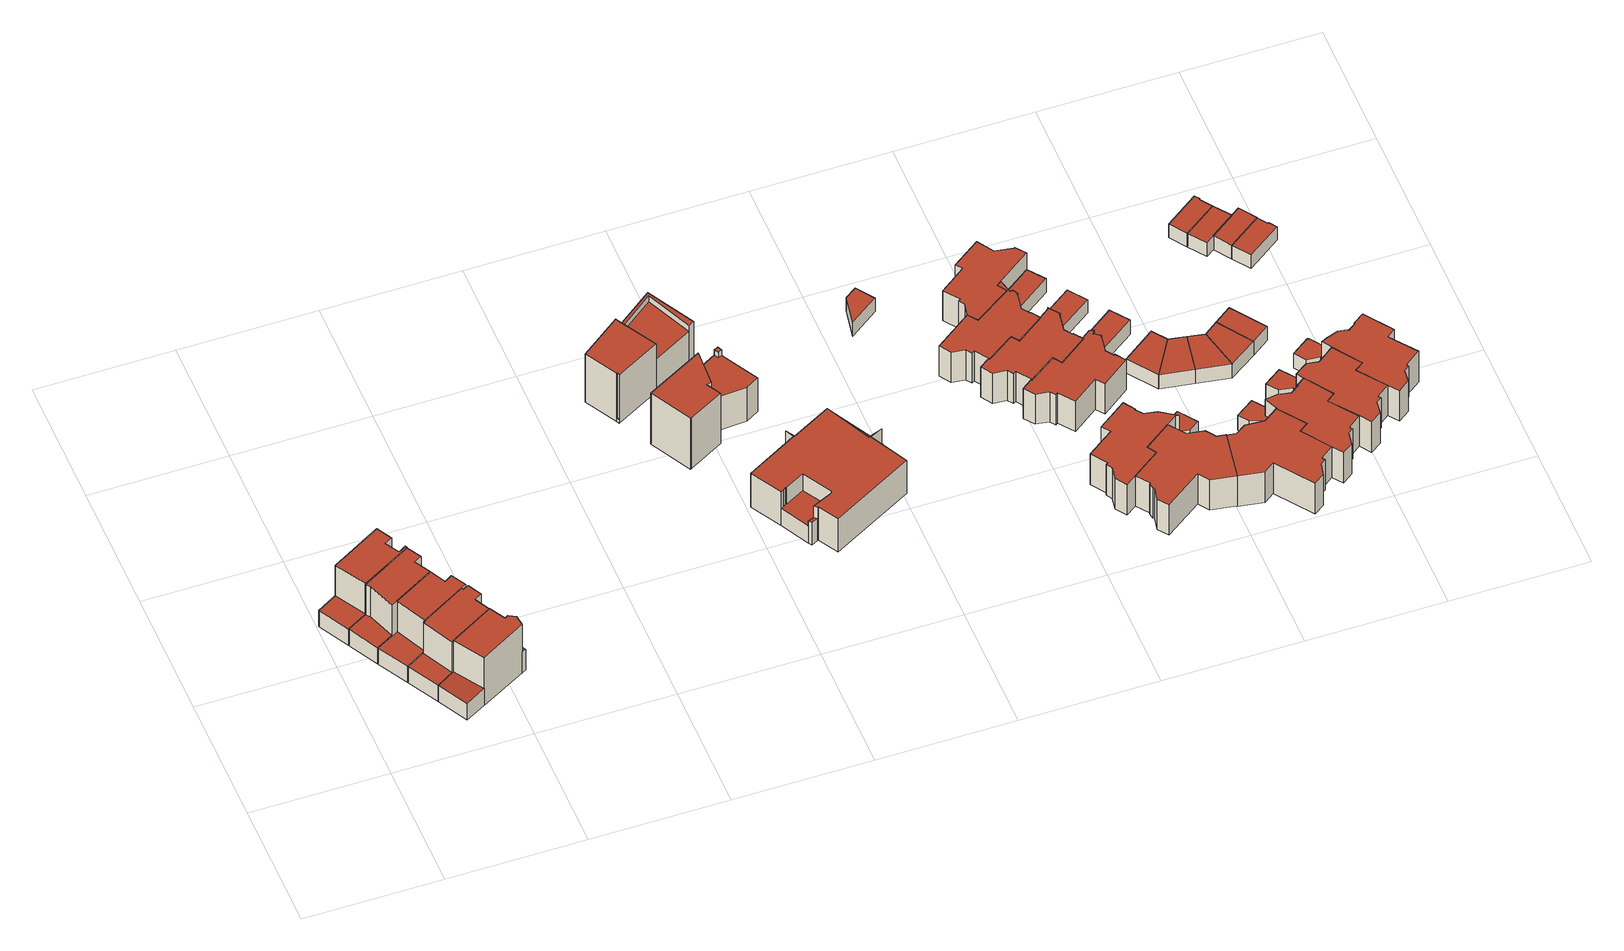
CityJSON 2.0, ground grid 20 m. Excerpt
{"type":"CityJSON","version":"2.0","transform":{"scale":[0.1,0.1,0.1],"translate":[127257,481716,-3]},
"CityObjects":{
"building1":{"type":"Building","attributes":{"b3_dak_type":"multiple horizontal","b3_h_dak_50p":6.63,"b3_h_dak_70p":6.66,"b3_h_dak_max":6.99,"b3_h_dak_min":0.41,"b3_h_maaiveld":-2.47,"b3_kas_warenhuis":false,"b3_mutatie_ahn3_ahn4":false,"b3_reconstructie_onvolledig":false,"b3_rmse_lod12":3.29,"b3_rmse_lod13":0.166,"b3_rmse_lod22":0.177,"b3_val3dity_lod12":"[]","b3_val3dity_lod13":"[]","b3_val3dity_lod22":"[]","b3_volume_lod12":516.83,"b3_volume_lod13":414.95,"b3_volume_lod22":414.22,"geconstateerd":false,"oorspronkelijkbouwjaar":2007,"status":"Pand in gebruik"},"children":["building1-1"]},
"building1-1":{"type":"BuildingPart","parents":["building1"],"geometry":[{"type":"Solid","lod":"2.2","boundaries":[[[[0,1,2,3,4,5,6,7,8,9]],[[10,1,0,11]],[[12,2,1,10]],[[13,3,2,12]],[[14,15,4,3,13]],[[16,5,4,15]],[[17,18,15,14]],[[11,0,9,19]],[[19,9,8,20]],[[20,8,7,18,17]],[[18,7,6,21]],[[21,6,5,16]],[[20,17,14,13,12,10,11,19]],[[21,16,15,18]]]],"semantics":{"surfaces":[{"type":"GroundSurface"},{"type":"WallSurface","on_footprint_edge":true},{"type":"WallSurface","on_footprint_edge":false},{"type":"RoofSurface"}],"values":[[0,1,1,1,1,1,2,1,1,1,1,1,3,3]]}}]},
"building2":{"type":"Building","attributes":{"b3_dak_type":"slanted","b3_h_dak_50p":6.61,"b3_h_dak_70p":6.64,"b3_h_dak_max":7.01,"b3_h_dak_min":0.62,"b3_h_maaiveld":-2.46,"b3_kas_warenhuis":false,"b3_mutatie_ahn3_ahn4":false,"b3_reconstructie_onvolledig":false,"b3_rmse_lod12":3.3,"b3_rmse_lod13":0.176,"b3_rmse_lod22":0.185,"b3_val3dity_lod12":"[]","b3_val3dity_lod13":"[]","b3_val3dity_lod22":"[]","b3_volume_lod12":509.08,"b3_volume_lod13":414.11,"b3_volume_lod22":413.19,"geconstateerd":false,"oorspronkelijkbouwjaar":2007,"status":"Pand in gebruik"},"children":["building2-1"]},
"building2-1":{"type":"BuildingPart","parents":["building2"],"geometry":[{"type":"Solid","lod":"2.2","boundaries":[[[[22,3,23,24,25,26,27,5]],[[28,24,23,29]],[[30,25,24,28]],[[31,3,22,32,33]],[[29,23,3,31]],[[34,35,36,37]],[[38,27,26,36]],[[39,5,27,38]],[[37,36,26,25,30]],[[32,22,5,39]],[[33,32,35,34]],[[33,34,37,30,28,29,31]],[[35,32,39,38,36]]]],"semantics":{"surfaces":[{"type":"GroundSurface"},{"type":"WallSurface","on_footprint_edge":true},{"type":"WallSurface","on_footprint_edge":false},{"type":"RoofSurface"}],"values":[[0,1,1,1,1,2,1,1,1,1,2,3,3]]}}]},
"building3":{"type":"Building","attributes":{"b3_dak_type":"slanted","b3_h_dak_50p":6.59,"b3_h_dak_70p":6.63,"b3_h_dak_max":7,"b3_h_dak_min":0.38,"b3_h_maaiveld":-2.46,"b3_kas_warenhuis":false,"b3_mutatie_ahn3_ahn4":false,"b3_reconstructie_onvolledig":false,"b3_rmse_lod12":3.45,"b3_rmse_lod13":1.18,"b3_rmse_lod22":1.21,"b3_val3dity_lod12":"[]","b3_val3dity_lod13":"[]","b3_val3dity_lod22":"[]","b3_volume_lod12":512.93,"b3_volume_lod13":405.34,"b3_volume_lod22":405.11,"geconstateerd":false,"oorspronkelijkbouwjaar":2007,"status":"Pand in gebruik"},"children":["building3-1"]},
"building3-1":{"type":"BuildingPart","parents":["building3"],"geometry":[{"type":"Solid","lod":"2.2","boundaries":[[[[40,25,41,42,43,44,45,27]],[[46,47,48,49]],[[47,40,27,38]],[[50,42,41,51]],[[52,43,42,50]],[[49,48,44,43,52]],[[51,41,25,30]],[[30,25,40,47,46]],[[38,27,45,53]],[[53,45,44,48]],[[30,46,49,52,50,51]],[[53,48,47,38]]]],"semantics":{"surfaces":[{"type":"GroundSurface"},{"type":"WallSurface","on_footprint_edge":false},{"type":"WallSurface","on_footprint_edge":true},{"type":"RoofSurface"}],"values":[[0,1,2,2,2,2,2,2,2,2,3,3]]}}]},
"building4":{"type":"Building","attributes":{"b3_dak_type":"slanted","b3_h_dak_50p":6.61,"b3_h_dak_70p":6.65,"b3_h_dak_max":7.03,"b3_h_dak_min":0.42,"b3_h_maaiveld":-2.46,"b3_kas_warenhuis":false,"b3_mutatie_ahn3_ahn4":false,"b3_reconstructie_onvolledig":false,"b3_rmse_lod12":3.4,"b3_rmse_lod13":0.331,"b3_rmse_lod22":0.34,"b3_val3dity_lod12":"[]","b3_val3dity_lod13":"[]","b3_val3dity_lod22":"[]","b3_volume_lod12":515.28,"b3_volume_lod13":423.77,"b3_volume_lod22":423.12,"geconstateerd":false,"oorspronkelijkbouwjaar":2007,"status":"Pand in gebruik"},"children":["building4-1"]},
"building4-1":{"type":"BuildingPart","parents":["building4"],"geometry":[{"type":"Solid","lod":"2.2","boundaries":[[[[54,55,43,56,57,58,59,60,61,45]],[[62,58,57,63]],[[64,59,58,62]],[[63,57,56,65,66]],[[66,65,67,68]],[[68,67,69,70]],[[71,72,73,74]],[[75,61,60,73]],[[74,73,60,59,64]],[[53,45,61,75]],[[76,54,45,53]],[[77,78,72,71]],[[79,76,78,77]],[[70,69,55,54,76,79]],[[65,56,43,80]],[[80,43,55,69]],[[78,76,53,75,73,72]],[[70,79,77,71,74,64,62,63,66,68]],[[80,69,67,65]]]],"semantics":{"surfaces":[{"type":"GroundSurface"},{"type":"WallSurface","on_footprint_edge":true},{"type":"WallSurface","on_footprint_edge":false},{"type":"RoofSurface"}],"values":[[0,1,1,1,2,2,2,1,1,1,1,2,2,1,1,1,3,3,3]]}}]},
"building5":{"type":"Building","attributes":{"b3_dak_type":"multiple horizontal","b3_h_dak_50p":6.67,"b3_h_dak_70p":6.77,"b3_h_dak_max":7,"b3_h_dak_min":0.38,"b3_h_maaiveld":-2.46,"b3_kas_warenhuis":false,"b3_mutatie_ahn3_ahn4":false,"b3_reconstructie_onvolledig":false,"b3_rmse_lod12":3.54,"b3_rmse_lod13":0.233,"b3_rmse_lod22":0.239,"b3_val3dity_lod12":"[]","b3_val3dity_lod13":"[]","b3_val3dity_lod22":"[]","b3_volume_lod12":521.22,"b3_volume_lod13":416.14,"b3_volume_lod22":414.08,"geconstateerd":false,"oorspronkelijkbouwjaar":2007,"status":"Pand in gebruik"},"children":["building5-1"]},
"building5-1":{"type":"BuildingPart","parents":["building5"],"geometry":[{"type":"Solid","lod":"2.2","boundaries":[[[[81,82,61,83,59,84,85,86,87,88]],[[89,82,81,90]],[[91,92,90,93]],[[94,86,85,95]],[[96,87,86,94]],[[97,84,59,98]],[[99,95,85,84,97]],[[98,59,83,92,91]],[[92,83,61,75]],[[75,61,82,89]],[[100,88,87,96]],[[93,90,81,88,100,101]],[[101,100,102,103]],[[103,102,95,99]],[[75,89,90,92]],[[95,102,100,96,94]],[[103,99,97,98,91,93,101]]]],"semantics":{"surfaces":[{"type":"GroundSurface"},{"type":"WallSurface","on_footprint_edge":true},{"type":"WallSurface","on_footprint_edge":false},{"type":"RoofSurface"}],"values":[[0,1,2,1,1,1,1,1,1,1,1,1,2,2,3,3,3]]}}]},
"building6":{"type":"Building","attributes":{"b3_dak_type":"multiple horizontal","b3_h_dak_50p":4.89,"b3_h_dak_70p":6.87,"b3_h_dak_max":7.21,"b3_h_dak_min":-1.76,"b3_h_maaiveld":-2.4,"b3_kas_warenhuis":false,"b3_mutatie_ahn3_ahn4":false,"b3_reconstructie_onvolledig":false,"b3_rmse_lod12":2.23,"b3_rmse_lod13":2.12,"b3_rmse_lod22":0.414,"b3_val3dity_lod12":"[]","b3_val3dity_lod13":"[]","b3_val3dity_lod22":"[]","b3_volume_lod12":959.14,"b3_volume_lod13":958.5,"b3_volume_lod22":798.87,"geconstateerd":false,"oorspronkelijkbouwjaar":2014,"status":"Pand in gebruik"},"children":["building6-1"]},
"building6-1":{"type":"BuildingPart","parents":["building6"],"geometry":[{"type":"Solid","lod":"2.2","boundaries":[[[[104,105,106,107,108,109,110,111,112]],[[113,114,110,109,115]],[[116,105,104,117]],[[118,116,119,120]],[[121,122,123,124]],[[122,125,126,127]],[[128,106,105,116,118]],[[115,109,108,129]],[[120,119,130,131]],[[117,104,112,130]],[[129,108,107,123]],[[127,126,114,113]],[[131,130,112,111,132,133]],[[132,111,110,114]],[[124,123,107,106,128]],[[133,132,125,122,121]],[[117,130,119,116]],[[127,113,115,129,123,122]],[[125,132,114,126]],[[133,121,124,128,118,120,131]]]],"semantics":{"surfaces":[{"type":"GroundSurface"},{"type":"WallSurface","on_footprint_edge":true},{"type":"WallSurface","on_footprint_edge":false},{"type":"RoofSurface"}],"values":[[0,1,1,2,2,2,1,1,2,1,1,2,1,1,1,2,3,3,3,3]]}}]},
"building7":{"type":"Building","attributes":{"b3_dak_type":"multiple horizontal","b3_h_dak_50p":7.19,"b3_h_dak_70p":7.38,"b3_h_dak_max":7.58,"b3_h_dak_min":4,"b3_h_maaiveld":-2.4,"b3_kas_warenhuis":false,"b3_mutatie_ahn3_ahn4":false,"b3_reconstructie_onvolledig":false,"b3_rmse_lod12":1.99,"b3_rmse_lod13":0.274,"b3_rmse_lod22":0.248,"b3_val3dity_lod12":"[]","b3_val3dity_lod13":"[]","b3_val3dity_lod22":"[]","b3_volume_lod12":855.72,"b3_volume_lod13":743.89,"b3_volume_lod22":740.4,"geconstateerd":false,"oorspronkelijkbouwjaar":2016,"status":"Pand in gebruik"},"children":["building7-1"]},
"building7-1":{"type":"BuildingPart","parents":["building7"],"geometry":[{"type":"Solid","lod":"2.2","boundaries":[[[[134,135,136,137,138,139,140,141,142,143,144,145]],[[146,140,139,147]],[[148,149,150,151]],[[152,137,136,149,148]],[[153,154,155,156]],[[154,141,140,146]],[[149,136,135,155]],[[151,150,157,158]],[[158,157,138,137,152]],[[159,143,142,160]],[[160,142,141,154,153]],[[161,144,143,159]],[[156,155,135,134,162]],[[163,145,144,161]],[[162,134,145,163]],[[147,139,138,157]],[[158,152,148,151]],[[163,161,159,160,153,156,162]],[[147,157,150,149,155,154,146]]]],"semantics":{"surfaces":[{"type":"GroundSurface"},{"type":"WallSurface","on_footprint_edge":true},{"type":"WallSurface","on_footprint_edge":false},{"type":"RoofSurface"}],"values":[[0,1,2,1,2,1,1,2,1,1,1,1,1,1,1,1,3,3,3]]}}]},
"building8":{"type":"Building","attributes":{"b3_dak_type":"multiple horizontal","b3_h_dak_50p":4.03,"b3_h_dak_70p":4.1,"b3_h_dak_max":5.26,"b3_h_dak_min":0.8,"b3_h_maaiveld":-2.39,"b3_kas_warenhuis":false,"b3_mutatie_ahn3_ahn4":false,"b3_reconstructie_onvolledig":false,"b3_rmse_lod12":1.49,"b3_rmse_lod13":0.176,"b3_rmse_lod22":0.177,"b3_val3dity_lod12":"[]","b3_val3dity_lod13":"[]","b3_val3dity_lod22":"[]","b3_volume_lod12":1518.56,"b3_volume_lod13":1364.13,"b3_volume_lod22":1353.98,"geconstateerd":false,"oorspronkelijkbouwjaar":2015,"status":"Pand in gebruik"},"children":["building8-1"]},
"building8-1":{"type":"BuildingPart","parents":["building8"],"geometry":[{"type":"Solid","lod":"2.2","boundaries":[[[[164,165,166,167,168,169,170,171,172,173,174,175,176,177,178]],[[179,180,181,182]],[[183,177,176,184]],[[185,178,177,183,186]],[[187,172,171,188]],[[189,184,176,175,190]],[[191,192,193,194]],[[194,193,174,173,195]],[[188,171,170,196]],[[196,170,169,197,198]],[[199,168,167,200]],[[201,202,203,204]],[[205,206,202,201]],[[197,169,168,199]],[[207,164,178,185]],[[190,175,174,193]],[[192,208,184,189]],[[182,181,208,192,191]],[[195,173,172,187]],[[200,167,166,209]],[[210,211,212,213]],[[213,212,214,215]],[[209,166,165,216]],[[204,203,180,179]],[[186,183,217,218]],[[218,217,206,205]],[[198,197,211,210]],[[219,216,165,164,207]],[[215,214,216,219]],[[192,189,190,193]],[[206,217,183,184,208,181,180,203,202]],[[216,214,212,211,197,199,200,209]],[[215,219,207,185,186,218,205,201,204,179,182,191,194,195,187,188,196,198,210,213]]]],"semantics":{"surfaces":[{"type":"GroundSurface"},{"type":"WallSurface","on_footprint_edge":false},{"type":"WallSurface","on_footprint_edge":true},{"type":"RoofSurface"}],"values":[[0,1,2,2,2,2,1,2,2,2,2,1,1,2,2,2,1,1,2,2,1,1,2,1,1,1,1,2,1,3,3,3,3]]}}]},
"building9":{"type":"Building","attributes":{"b3_dak_type":"multiple horizontal","b3_h_dak_50p":-0.17,"b3_h_dak_70p":-0.14,"b3_h_dak_max":-0.01,"b3_h_dak_min":-0.28,"b3_h_maaiveld":-2.83,"b3_kas_warenhuis":false,"b3_mutatie_ahn3_ahn4":false,"b3_reconstructie_onvolledig":false,"b3_rmse_lod12":0.0445,"b3_rmse_lod13":0.0445,"b3_rmse_lod22":0.0422,"b3_val3dity_lod12":"[]","b3_val3dity_lod13":"[]","b3_val3dity_lod22":"[]","b3_volume_lod12":31.37,"b3_volume_lod13":31.37,"b3_volume_lod22":31.29,"geconstateerd":false,"oorspronkelijkbouwjaar":1978,"status":"Pand in gebruik"},"children":["building9-1"]},
"building9-1":{"type":"BuildingPart","parents":["building9"],"geometry":[{"type":"Solid","lod":"2.2","boundaries":[[[[220,221,222,223]],[[224,221,220,225]],[[225,220,223,226]],[[227,222,221,224]],[[226,223,222,227]],[[226,227,224,225]]]],"semantics":{"surfaces":[{"type":"GroundSurface"},{"type":"WallSurface","on_footprint_edge":true},{"type":"RoofSurface"}],"values":[[0,1,1,1,1,2]]}}]},
"building10":{"type":"Building","attributes":{"b3_dak_type":"multiple horizontal","b3_h_dak_50p":2.96,"b3_h_dak_70p":2.98,"b3_h_dak_max":3.94,"b3_h_dak_min":-0.25,"b3_h_maaiveld":-2.82,"b3_kas_warenhuis":false,"b3_mutatie_ahn3_ahn4":false,"b3_reconstructie_onvolledig":false,"b3_rmse_lod12":1.41,"b3_rmse_lod13":0.291,"b3_rmse_lod22":0.292,"b3_val3dity_lod12":"[]","b3_val3dity_lod13":"[]","b3_val3dity_lod22":"[]","b3_volume_lod12":549.86,"b3_volume_lod13":489.5,"b3_volume_lod22":488.95,"geconstateerd":false,"oorspronkelijkbouwjaar":1978,"status":"Pand in gebruik"},"children":["building10-1"]},
"building10-1":{"type":"BuildingPart","parents":["building10"],"geometry":[{"type":"Solid","lod":"2.2","boundaries":[[[[228,229,230,231,232,233,234,235,236,237,238,239,240,241,242,243,244,245,246,247,248]],[[249,229,228,250]],[[251,233,232,252]],[[252,232,231,253]],[[254,248,247,255,256]],[[256,255,257,258]],[[259,246,245,260]],[[261,242,241,262]],[[263,243,242,261]],[[258,257,264,265]],[[262,241,240,266]],[[267,238,237,268]],[[269,239,238,267]],[[270,271,244,243,263]],[[266,240,239,269]],[[272,236,235,273]],[[268,237,236,272]],[[274,234,233,251]],[[273,235,234,274]],[[253,231,230,275]],[[275,230,229,249]],[[255,247,246,259]],[[260,245,244,271]],[[250,228,248,254]],[[265,264,271,270]],[[265,270,263,261,262,266,269,267,268,272,273,274,251,252,253,275,249,250,254,256,258]],[[271,264,257,255,259,260]]]],"semantics":{"surfaces":[{"type":"GroundSurface"},{"type":"WallSurface","on_footprint_edge":true},{"type":"WallSurface","on_footprint_edge":false},{"type":"RoofSurface"}],"values":[[0,1,1,1,1,2,1,1,1,2,1,1,1,1,1,1,1,1,1,1,1,1,1,1,2,3,3]]}}]},
"building11":{"type":"Building","attributes":{"b3_dak_type":"multiple horizontal","b3_h_dak_50p":2.94,"b3_h_dak_70p":2.96,"b3_h_dak_max":4.08,"b3_h_dak_min":-0.26,"b3_h_maaiveld":-2.84,"b3_kas_warenhuis":false,"b3_mutatie_ahn3_ahn4":false,"b3_reconstructie_onvolledig":false,"b3_rmse_lod12":1.45,"b3_rmse_lod13":0.0901,"b3_rmse_lod22":0.0892,"b3_val3dity_lod12":"[]","b3_val3dity_lod13":"[]","b3_val3dity_lod22":"[]","b3_volume_lod12":558.69,"b3_volume_lod13":495.63,"b3_volume_lod22":495.17,"geconstateerd":false,"oorspronkelijkbouwjaar":1978,"status":"Pand in gebruik"},"children":["building11-1"]},
"building11-1":{"type":"BuildingPart","parents":["building11"],"geometry":[{"type":"Solid","lod":"2.2","boundaries":[[[[276,277,278,279,280,281,282,283,284,285,286,287,288,289,290,291,292,234,233,232,231,293,294,295,296]],[[297,277,276,298]],[[298,276,296,299]],[[300,281,280,301]],[[301,280,279,302]],[[302,279,278,303,304]],[[305,285,284,306]],[[306,284,283,307]],[[304,303,308,309]],[[309,308,295,294,310]],[[311,292,291,312]],[[313,293,231,314]],[[310,294,293,313]],[[314,231,232,252]],[[252,232,233,251]],[[315,290,289,316]],[[251,233,234,274]],[[274,234,292,311]],[[312,291,290,315]],[[317,288,287,318]],[[316,289,288,317]],[[319,286,285,305]],[[318,287,286,319]],[[307,283,282,320]],[[320,282,281,300]],[[299,296,295,308]],[[303,278,277,297]],[[320,300,301,302,304,309,310,313,314,252,251,274,311,312,315,316,317,318,319,305,306,307]],[[303,297,298,299,308]]]],"semantics":{"surfaces":[{"type":"GroundSurface"},{"type":"WallSurface","on_footprint_edge":true},{"type":"WallSurface","on_footprint_edge":false},{"type":"RoofSurface"}],"values":[[0,1,1,1,1,1,1,1,2,1,1,1,1,1,1,1,1,1,1,1,1,1,1,1,1,1,1,3,3]]}}]},
"building12":{"type":"Building","attributes":{"b3_dak_type":"multiple horizontal","b3_h_dak_50p":2.95,"b3_h_dak_70p":2.97,"b3_h_dak_max":3.92,"b3_h_dak_min":-0.29,"b3_h_maaiveld":-2.89,"b3_kas_warenhuis":false,"b3_mutatie_ahn3_ahn4":false,"b3_reconstructie_onvolledig":false,"b3_rmse_lod12":1.04,"b3_rmse_lod13":0.113,"b3_rmse_lod22":0.113,"b3_val3dity_lod12":"[]","b3_val3dity_lod13":"[]","b3_val3dity_lod22":"[]","b3_volume_lod12":528.18,"b3_volume_lod13":497.71,"b3_volume_lod22":497.14,"geconstateerd":false,"oorspronkelijkbouwjaar":1978,"status":"Pand in gebruik"},"children":["building12-1"]},
"building12-1":{"type":"BuildingPart","parents":["building12"],"geometry":[{"type":"Solid","lod":"2.2","boundaries":[[[[321,322,323,324,325,326,327,328,329,330,331,332,333,334,335,336,337,338,339,340,341]],[[342,334,333,343]],[[344,335,334,342]],[[345,324,323,346]],[[346,323,322,347]],[[348,328,327,349,350]],[[351,321,341,352]],[[352,341,340,353]],[[353,340,339,354]],[[355,338,337,356]],[[354,339,338,355]],[[357,330,329,358]],[[359,336,335,344]],[[356,337,336,359]],[[360,332,331,361]],[[343,333,332,360]],[[361,331,330,357]],[[358,329,328,348]],[[362,326,325,363]],[[363,325,324,345]],[[349,327,326,362]],[[364,347,322,321,351]],[[350,349,347,364]],[[350,364,351,352,353,354,355,356,359,344,342,343,360,361,357,358,348]],[[347,349,362,363,345,346]]]],"semantics":{"surfaces":[{"type":"GroundSurface"},{"type":"WallSurface","on_footprint_edge":true},{"type":"WallSurface","on_footprint_edge":false},{"type":"RoofSurface"}],"values":[[0,1,1,1,1,1,1,1,1,1,1,1,1,1,1,1,1,1,1,1,1,1,2,3,3]]}}]},
"building13":{"type":"Building","attributes":{"b3_dak_type":"multiple horizontal","b3_h_dak_50p":2.98,"b3_h_dak_70p":2.99,"b3_h_dak_max":3.98,"b3_h_dak_min":2.89,"b3_h_maaiveld":-2.8,"b3_kas_warenhuis":false,"b3_mutatie_ahn3_ahn4":false,"b3_reconstructie_onvolledig":false,"b3_rmse_lod12":0.0982,"b3_rmse_lod13":0.0982,"b3_rmse_lod22":0.0985,"b3_val3dity_lod12":"[]","b3_val3dity_lod13":"[]","b3_val3dity_lod22":"[]","b3_volume_lod12":438.3,"b3_volume_lod13":438.3,"b3_volume_lod22":437.66,"geconstateerd":false,"oorspronkelijkbouwjaar":1978,"status":"Pand in gebruik"},"children":["building13-1"]},
"building13-1":{"type":"BuildingPart","parents":["building13"],"geometry":[{"type":"Solid","lod":"2.2","boundaries":[[[[243,242,241,240,365,366,367,368,369,370,371,372,373,374,375,245]],[[376,366,365,377]],[[378,367,366,376]],[[379,375,374,380]],[[380,374,373,381]],[[382,372,371,383]],[[381,373,372,382]],[[384,370,369,385]],[[383,371,370,384]],[[261,242,243,263]],[[386,368,367,378]],[[385,369,368,386]],[[266,240,241,262]],[[377,365,240,266]],[[262,241,242,261]],[[263,243,245,387]],[[387,245,375,379]],[[387,379,380,381,382,383,384,385,386,378,376,377,266,262,261,263]]]],"semantics":{"surfaces":[{"type":"GroundSurface"},{"type":"WallSurface","on_footprint_edge":true},{"type":"RoofSurface"}],"values":[[0,1,1,1,1,1,1,1,1,1,1,1,1,1,1,1,1,2]]}}]},
"building14":{"type":"Building","attributes":{"b3_dak_type":"multiple horizontal","b3_h_dak_50p":2.99,"b3_h_dak_70p":3.04,"b3_h_dak_max":3.96,"b3_h_dak_min":2.87,"b3_h_maaiveld":-2.78,"b3_kas_warenhuis":false,"b3_mutatie_ahn3_ahn4":false,"b3_reconstructie_onvolledig":false,"b3_rmse_lod12":0.13,"b3_rmse_lod13":0.13,"b3_rmse_lod22":0.131,"b3_val3dity_lod12":"[]","b3_val3dity_lod13":"[]","b3_val3dity_lod22":"[]","b3_volume_lod12":612.75,"b3_volume_lod13":612.75,"b3_volume_lod22":610.8,"geconstateerd":false,"oorspronkelijkbouwjaar":1978,"status":"Pand in gebruik"},"children":["building14-1"]},
"building14-1":{"type":"BuildingPart","parents":["building14"],"geometry":[{"type":"Solid","lod":"2.2","boundaries":[[[[388,389,390,391,392,393,394,395,396,397,398,399,400,401,402,403,404]],[[405,397,396,406]],[[407,398,397,405]],[[406,396,395,358]],[[358,395,394,357]],[[357,394,393,408]],[[408,393,392,409]],[[409,392,391,410]],[[411,389,388,412]],[[412,388,404,413]],[[410,391,390,414]],[[413,404,403,415]],[[415,403,402,416]],[[416,402,401,417]],[[417,401,400,418]],[[418,400,399,419]],[[419,399,398,407]],[[414,390,389,411]],[[414,411,412,413,415,416,417,418,419,407,405,406,358,357,408,409,410]]]],"semantics":{"surfaces":[{"type":"GroundSurface"},{"type":"WallSurface","on_footprint_edge":true},{"type":"RoofSurface"}],"values":[[0,1,1,1,1,1,1,1,1,1,1,1,1,1,1,1,1,1,2]]}}]},
"building15":{"type":"Building","attributes":{"b3_dak_type":"multiple horizontal","b3_h_dak_50p":2.93,"b3_h_dak_70p":2.94,"b3_h_dak_max":3.86,"b3_h_dak_min":-0.22,"b3_h_maaiveld":-2.86,"b3_kas_warenhuis":false,"b3_mutatie_ahn3_ahn4":false,"b3_reconstructie_onvolledig":false,"b3_rmse_lod12":1.42,"b3_rmse_lod13":0.105,"b3_rmse_lod22":0.105,"b3_val3dity_lod12":"[]","b3_val3dity_lod13":"[]","b3_val3dity_lod22":"[]","b3_volume_lod12":566.46,"b3_volume_lod13":503.03,"b3_volume_lod22":502.57,"geconstateerd":false,"oorspronkelijkbouwjaar":1978,"status":"Pand in gebruik"},"children":["building15-1"]},
"building15-1":{"type":"BuildingPart","parents":["building15"],"geometry":[{"type":"Solid","lod":"2.2","boundaries":[[[[420,421,422,423,424,425,426,427,428,429,430,431,432,433,434,435,436,437,438,439,440,441,442,443,444]],[[445,421,420,446]],[[446,420,444,447]],[[448,425,424,449]],[[450,443,442,451]],[[452,453,451,454]],[[455,429,428,456]],[[456,428,427,457]],[[458,459,460,461]],[[461,460,453,452]],[[462,441,440,307]],[[454,451,442,441,462]],[[449,424,423,463]],[[307,440,439,306]],[[306,439,438,464]],[[465,435,434,466]],[[464,438,437,467]],[[467,437,436,468]],[[466,434,433,469]],[[468,436,435,465]],[[470,432,431,471]],[[469,433,432,470]],[[472,430,429,455]],[[471,431,430,472]],[[457,427,426,473]],[[473,426,425,448]],[[447,444,443,450]],[[463,423,422,459,458]],[[459,422,421,445]],[[463,458,461,452,454,462,307,306,464,467,468,465,466,469,470,471,472,455,456,457,473,448,449]],[[459,445,446,447,450,451,453,460]]]],"semantics":{"surfaces":[{"type":"GroundSurface"},{"type":"WallSurface","on_footprint_edge":true},{"type":"WallSurface","on_footprint_edge":false},{"type":"RoofSurface"}],"values":[[0,1,1,1,1,2,1,1,2,2,1,1,1,1,1,1,1,1,1,1,1,1,1,1,1,1,1,1,1,3,3]]}}]},
"building16":{"type":"Building","attributes":{"b3_dak_type":"multiple horizontal","b3_h_dak_50p":-0.17,"b3_h_dak_70p":-0.16,"b3_h_dak_max":0.01,"b3_h_dak_min":-0.25,"b3_h_maaiveld":-2.87,"b3_kas_warenhuis":false,"b3_mutatie_ahn3_ahn4":false,"b3_reconstructie_onvolledig":false,"b3_rmse_lod12":0.0342,"b3_rmse_lod13":0.0342,"b3_rmse_lod22":0.032,"b3_val3dity_lod12":"[]","b3_val3dity_lod13":"[]","b3_val3dity_lod22":"[]","b3_volume_lod12":61.21,"b3_volume_lod13":61.21,"b3_volume_lod22":61.21,"geconstateerd":false,"oorspronkelijkbouwjaar":1978,"status":"Pand in gebruik"},"children":["building16-1"]},
"building16-1":{"type":"BuildingPart","parents":["building16"],"geometry":[{"type":"Solid","lod":"2.2","boundaries":[[[[474,475,476,477]],[[478,475,474,479]],[[479,474,477,480]],[[481,476,475,478]],[[480,477,476,481]],[[480,481,478,479]]]],"semantics":{"surfaces":[{"type":"GroundSurface"},{"type":"WallSurface","on_footprint_edge":true},{"type":"RoofSurface"}],"values":[[0,1,1,1,1,2]]}}]},
"building17":{"type":"Building","attributes":{"b3_dak_type":"multiple horizontal","b3_h_dak_50p":2.98,"b3_h_dak_70p":3,"b3_h_dak_max":4.04,"b3_h_dak_min":2.86,"b3_h_maaiveld":-2.91,"b3_kas_warenhuis":false,"b3_mutatie_ahn3_ahn4":false,"b3_reconstructie_onvolledig":false,"b3_rmse_lod12":0.0909,"b3_rmse_lod13":0.0909,"b3_rmse_lod22":0.0907,"b3_val3dity_lod12":"[]","b3_val3dity_lod13":"[]","b3_val3dity_lod22":"[]","b3_volume_lod12":627.37,"b3_volume_lod13":627.37,"b3_volume_lod22":626.44,"geconstateerd":false,"oorspronkelijkbouwjaar":1978,"status":"Pand in gebruik"},"children":["building17-1"]},
"building17-1":{"type":"BuildingPart","parents":["building17"],"geometry":[{"type":"Solid","lod":"2.2","boundaries":[[[[482,483,484,485,486,487,488,489,490,491,492,493,494,495,496,497]],[[498,483,482,499]],[[417,484,483,498]],[[500,487,486,501]],[[502,488,487,500]],[[503,490,489,504]],[[505,491,490,503]],[[504,489,488,502]],[[501,486,485,506]],[[506,485,484,417]],[[507,497,496,508]],[[508,496,495,509]],[[499,482,497,507]],[[509,495,494,510]],[[510,494,493,511]],[[511,493,492,512]],[[512,492,491,505]],[[512,505,503,504,502,500,501,506,417,498,499,507,508,509,510,511]]]],"semantics":{"surfaces":[{"type":"GroundSurface"},{"type":"WallSurface","on_footprint_edge":true},{"type":"RoofSurface"}],"values":[[0,1,1,1,1,1,1,1,1,1,1,1,1,1,1,1,1,2]]}}]},
"building18":{"type":"Building","attributes":{"b3_dak_type":"multiple horizontal","b3_h_dak_50p":-0.21,"b3_h_dak_70p":-0.19,"b3_h_dak_max":-0.02,"b3_h_dak_min":-0.27,"b3_h_maaiveld":-2.91,"b3_kas_warenhuis":false,"b3_mutatie_ahn3_ahn4":false,"b3_reconstructie_onvolledig":false,"b3_rmse_lod12":0.0347,"b3_rmse_lod13":0.0347,"b3_rmse_lod22":0.0332,"b3_val3dity_lod12":"[]","b3_val3dity_lod13":"[]","b3_val3dity_lod22":"[]","b3_volume_lod12":60.55,"b3_volume_lod13":60.55,"b3_volume_lod22":60.43,"geconstateerd":false,"oorspronkelijkbouwjaar":1978,"status":"Pand in gebruik"},"children":["building18-1"]},
"building18-1":{"type":"BuildingPart","parents":["building18"],"geometry":[{"type":"Solid","lod":"2.2","boundaries":[[[[477,513,514,474]],[[515,513,477,480]],[[516,514,513,515]],[[480,477,474,479]],[[479,474,514,516]],[[479,516,515,480]]]],"semantics":{"surfaces":[{"type":"GroundSurface"},{"type":"WallSurface","on_footprint_edge":true},{"type":"RoofSurface"}],"values":[[0,1,1,1,1,2]]}}]},
"building19":{"type":"Building","attributes":{"b3_dak_type":"multiple horizontal","b3_h_dak_50p":-0.21,"b3_h_dak_70p":-0.19,"b3_h_dak_max":-0.01,"b3_h_dak_min":-0.27,"b3_h_maaiveld":-2.92,"b3_kas_warenhuis":false,"b3_mutatie_ahn3_ahn4":false,"b3_reconstructie_onvolledig":false,"b3_rmse_lod12":0.0342,"b3_rmse_lod13":0.0342,"b3_rmse_lod22":0.0334,"b3_val3dity_lod12":"[]","b3_val3dity_lod13":"[]","b3_val3dity_lod22":"[]","b3_volume_lod12":61.08,"b3_volume_lod13":61.08,"b3_volume_lod22":60.99,"geconstateerd":false,"oorspronkelijkbouwjaar":1978,"status":"Pand in gebruik"},"children":["building19-1"]},
"building19-1":{"type":"BuildingPart","parents":["building19"],"geometry":[{"type":"Solid","lod":"2.2","boundaries":[[[[517,514,513,518]],[[516,514,517,519]],[[519,517,518,520]],[[515,513,514,516]],[[520,518,513,515]],[[520,515,516,519]]]],"semantics":{"surfaces":[{"type":"GroundSurface"},{"type":"WallSurface","on_footprint_edge":true},{"type":"RoofSurface"}],"values":[[0,1,1,1,1,2]]}}]},
"building20":{"type":"Building","attributes":{"b3_dak_type":"multiple horizontal","b3_h_dak_50p":2.93,"b3_h_dak_70p":2.95,"b3_h_dak_max":3.98,"b3_h_dak_min":-0.36,"b3_h_maaiveld":-2.93,"b3_kas_warenhuis":false,"b3_mutatie_ahn3_ahn4":false,"b3_reconstructie_onvolledig":false,"b3_rmse_lod12":1.07,"b3_rmse_lod13":0.101,"b3_rmse_lod22":0.101,"b3_val3dity_lod12":"[]","b3_val3dity_lod13":"[]","b3_val3dity_lod22":"[]","b3_volume_lod12":494.94,"b3_volume_lod13":462.67,"b3_volume_lod22":462.35,"geconstateerd":false,"oorspronkelijkbouwjaar":1978,"status":"Pand in gebruik"},"children":["building20-1"]},
"building20-1":{"type":"BuildingPart","parents":["building20"],"geometry":[{"type":"Solid","lod":"2.2","boundaries":[[[[521,522,523,524,525,526,527,528,492,491,490,529,489,530,531,532,533,534,535,536,537,538,539]],[[540,522,521,541]],[[542,537,536,543]],[[544,533,532,545]],[[545,532,531,546]],[[547,534,533,544]],[[548,530,489,549]],[[546,531,530,548]],[[543,536,535,550,551]],[[552,553,529,490,554]],[[554,490,491,505]],[[555,528,527,556]],[[512,492,528,555]],[[505,491,492,512]],[[556,527,526,557]],[[558,525,524,559]],[[557,526,525,558]],[[560,523,522,540]],[[559,524,523,560]],[[561,539,538,562]],[[562,538,537,542]],[[550,535,534,547]],[[541,521,539,561]],[[549,489,529,553]],[[551,550,563,564]],[[564,563,553,552]],[[564,552,554,505,512,555,556,557,558,559,560,540,541,561,562,542,543,551]],[[553,563,550,547,544,545,546,548,549]]]],"semantics":{"surfaces":[{"type":"GroundSurface"},{"type":"WallSurface","on_footprint_edge":true},{"type":"WallSurface","on_footprint_edge":false},{"type":"RoofSurface"}],"values":[[0,1,1,1,1,1,1,1,1,1,1,1,1,1,1,1,1,1,1,1,1,1,1,1,2,2,3,3]]}}]},
"building21":{"type":"Building","attributes":{"b3_dak_type":"multiple horizontal","b3_h_dak_50p":-0.18,"b3_h_dak_70p":-0.17,"b3_h_dak_max":-0.06,"b3_h_dak_min":-0.24,"b3_h_maaiveld":-2.9,"b3_kas_warenhuis":false,"b3_mutatie_ahn3_ahn4":false,"b3_reconstructie_onvolledig":false,"b3_rmse_lod12":0.0238,"b3_rmse_lod13":0.0238,"b3_rmse_lod22":0.0198,"b3_val3dity_lod12":"[]","b3_val3dity_lod13":"[]","b3_val3dity_lod22":"[]","b3_volume_lod12":59.28,"b3_volume_lod13":59.28,"b3_volume_lod22":59.11,"geconstateerd":false,"oorspronkelijkbouwjaar":1978,"status":"Pand in gebruik"},"children":["building21-1"]},
"building21-1":{"type":"BuildingPart","parents":["building21"],"geometry":[{"type":"Solid","lod":"2.2","boundaries":[[[[518,565,566,517]],[[567,565,518,520]],[[568,566,565,567]],[[520,518,517,519]],[[519,517,566,568]],[[519,568,567,520]]]],"semantics":{"surfaces":[{"type":"GroundSurface"},{"type":"WallSurface","on_footprint_edge":true},{"type":"RoofSurface"}],"values":[[0,1,1,1,1,2]]}}]},
"building22":{"type":"Building","attributes":{"b3_dak_type":"multiple horizontal","b3_h_dak_50p":-0.17,"b3_h_dak_70p":-0.16,"b3_h_dak_max":-0.02,"b3_h_dak_min":-0.32,"b3_h_maaiveld":-2.89,"b3_kas_warenhuis":false,"b3_mutatie_ahn3_ahn4":false,"b3_reconstructie_onvolledig":false,"b3_rmse_lod12":0.0332,"b3_rmse_lod13":0.0332,"b3_rmse_lod22":0.0313,"b3_val3dity_lod12":"[]","b3_val3dity_lod13":"[]","b3_val3dity_lod22":"[]","b3_volume_lod12":51.2,"b3_volume_lod13":51.2,"b3_volume_lod22":51.14,"geconstateerd":false,"oorspronkelijkbouwjaar":1978,"status":"Pand in gebruik"},"children":["building22-1"]},
"building22-1":{"type":"BuildingPart","parents":["building22"],"geometry":[{"type":"Solid","lod":"2.2","boundaries":[[[[565,569,570,566]],[[571,569,565,567]],[[572,570,569,571]],[[567,565,566,568]],[[568,566,570,572]],[[568,572,571,567]]]],"semantics":{"surfaces":[{"type":"GroundSurface"},{"type":"WallSurface","on_footprint_edge":true},{"type":"RoofSurface"}],"values":[[0,1,1,1,1,2]]}}]},
"building23":{"type":"Building","attributes":{"b3_dak_type":"multiple horizontal","b3_h_dak_50p":2.94,"b3_h_dak_70p":2.95,"b3_h_dak_max":3.86,"b3_h_dak_min":-0.33,"b3_h_maaiveld":-2.89,"b3_kas_warenhuis":false,"b3_mutatie_ahn3_ahn4":false,"b3_reconstructie_onvolledig":false,"b3_rmse_lod12":1.06,"b3_rmse_lod13":0.0993,"b3_rmse_lod22":0.099,"b3_val3dity_lod12":"[]","b3_val3dity_lod13":"[]","b3_val3dity_lod22":"[]","b3_volume_lod12":494.46,"b3_volume_lod13":460.93,"b3_volume_lod22":460.66,"geconstateerd":false,"oorspronkelijkbouwjaar":1978,"status":"Pand in gebruik"},"children":["building23-1"]},
"building23-1":{"type":"BuildingPart","parents":["building23"],"geometry":[{"type":"Solid","lod":"2.2","boundaries":[[[[573,574,575,576,577,578,579,580,523,522,521,539,581,582,583,584,585,586,587,588,589,590]],[[591,574,573,592]],[[593,589,588,594]],[[595,583,582,596]],[[597,585,584,598]],[[598,584,583,595]],[[599,586,585,597]],[[596,582,581,600]],[[594,588,587,601,602]],[[561,539,521,541]],[[541,521,522,540]],[[603,580,579,604]],[[605,523,580,603]],[[540,522,523,605]],[[604,579,578,606]],[[607,577,576,608]],[[606,578,577,607]],[[609,575,574,591]],[[608,576,575,609]],[[610,590,589,593]],[[601,587,586,599]],[[592,573,590,610]],[[611,600,581,539,561]],[[602,601,600,611]],[[600,601,599,597,598,595,596]],[[602,611,561,541,540,605,603,604,606,607,608,609,591,592,610,593,594]]]],"semantics":{"surfaces":[{"type":"GroundSurface"},{"type":"WallSurface","on_footprint_edge":true},{"type":"WallSurface","on_footprint_edge":false},{"type":"RoofSurface"}],"values":[[0,1,1,1,1,1,1,1,1,1,1,1,1,1,1,1,1,1,1,1,1,1,1,2,3,3]]}}]},
"building24":{"type":"Building","attributes":{"b3_dak_type":"multiple horizontal","b3_h_dak_50p":-0.2,"b3_h_dak_70p":-0.19,"b3_h_dak_max":-0.05,"b3_h_dak_min":-0.27,"b3_h_maaiveld":-2.83,"b3_kas_warenhuis":false,"b3_mutatie_ahn3_ahn4":false,"b3_reconstructie_onvolledig":false,"b3_rmse_lod12":0.0271,"b3_rmse_lod13":0.0271,"b3_rmse_lod22":0.0268,"b3_val3dity_lod12":"[]","b3_val3dity_lod13":"[]","b3_val3dity_lod22":"[]","b3_volume_lod12":45.93,"b3_volume_lod13":45.93,"b3_volume_lod22":45.83,"geconstateerd":false,"oorspronkelijkbouwjaar":1978,"status":"Pand in gebruik"},"children":["building24-1"]},
"building24-1":{"type":"BuildingPart","parents":["building24"],"geometry":[{"type":"Solid","lod":"2.2","boundaries":[[[[612,613,614,615,616,617]],[[618,615,614,619]],[[620,616,615,618]],[[621,613,612,622]],[[619,614,613,621]],[[622,612,617,623]],[[623,617,616,620]],[[623,620,618,619,621,622]]]],"semantics":{"surfaces":[{"type":"GroundSurface"},{"type":"WallSurface","on_footprint_edge":true},{"type":"RoofSurface"}],"values":[[0,1,1,1,1,1,1,2]]}}]},
"building25":{"type":"Building","attributes":{"b3_dak_type":"multiple horizontal","b3_h_dak_50p":-0.17,"b3_h_dak_70p":-0.16,"b3_h_dak_max":0.04,"b3_h_dak_min":-0.24,"b3_h_maaiveld":-2.83,"b3_kas_warenhuis":false,"b3_mutatie_ahn3_ahn4":false,"b3_reconstructie_onvolledig":false,"b3_rmse_lod12":0.0268,"b3_rmse_lod13":0.0268,"b3_rmse_lod22":0.0238,"b3_val3dity_lod12":"[]","b3_val3dity_lod13":"[]","b3_val3dity_lod22":"[]","b3_volume_lod12":47.53,"b3_volume_lod13":47.53,"b3_volume_lod22":47.4,"geconstateerd":false,"oorspronkelijkbouwjaar":1978,"status":"Pand in gebruik"},"children":["building25-1"]},
"building25-1":{"type":"BuildingPart","parents":["building25"],"geometry":[{"type":"Solid","lod":"2.2","boundaries":[[[[616,624,625,617]],[[626,624,616,620]],[[627,625,624,626]],[[620,616,617,623]],[[623,617,625,627]],[[623,627,626,620]]]],"semantics":{"surfaces":[{"type":"GroundSurface"},{"type":"WallSurface","on_footprint_edge":true},{"type":"RoofSurface"}],"values":[[0,1,1,1,1,2]]}}]},
"building26":{"type":"Building","attributes":{"b3_dak_type":"multiple horizontal","b3_h_dak_50p":2.95,"b3_h_dak_70p":2.98,"b3_h_dak_max":4.03,"b3_h_dak_min":-0.32,"b3_h_maaiveld":-2.9,"b3_kas_warenhuis":false,"b3_mutatie_ahn3_ahn4":false,"b3_reconstructie_onvolledig":false,"b3_rmse_lod12":1.06,"b3_rmse_lod13":0.125,"b3_rmse_lod22":0.12,"b3_val3dity_lod12":"[]","b3_val3dity_lod13":"[]","b3_val3dity_lod22":"[]","b3_volume_lod12":531,"b3_volume_lod13":498.37,"b3_volume_lod22":497.06,"geconstateerd":false,"oorspronkelijkbouwjaar":1978,"status":"Pand in gebruik"},"children":["building26-1"]},
"building26-1":{"type":"BuildingPart","parents":["building26"],"geometry":[{"type":"Solid","lod":"2.2","boundaries":[[[[628,575,574,573,590,629,630,631,632,633,634,635,636,637,638,639,640,641,642,643,644,645,646,647,648]],[[649,636,635,650]],[[651,637,636,649]],[[652,639,638,653]],[[650,635,634,654]],[[655,632,631,656]],[[653,638,637,651,657]],[[610,590,573,592]],[[658,659,629,590,610]],[[609,575,628,660]],[[660,628,648,661]],[[592,573,574,591]],[[661,648,647,662]],[[591,574,575,609]],[[662,647,646,663]],[[663,646,645,664]],[[664,645,644,665]],[[665,644,643,666]],[[667,641,640,668]],[[668,640,639,652]],[[666,643,642,669]],[[670,633,632,655]],[[654,634,633,670]],[[669,642,641,667]],[[671,630,629,659]],[[672,673,674,675]],[[656,631,630,671]],[[675,674,659,658]],[[657,651,673,672]],[[657,672,675,658,610,592,591,609,660,661,662,663,664,665,666,669,667,668,652,653]],[[673,651,649,650,654,670,655,656,671,659,674]]]],"semantics":{"surfaces":[{"type":"GroundSurface"},{"type":"WallSurface","on_footprint_edge":true},{"type":"WallSurface","on_footprint_edge":false},{"type":"RoofSurface"}],"values":[[0,1,1,1,1,1,1,1,1,1,1,1,1,1,1,1,1,1,1,1,1,1,1,1,1,2,1,2,2,3,3]]}}]},
"building27":{"type":"Building","attributes":{"b3_dak_type":"multiple horizontal","b3_h_dak_50p":-0.15,"b3_h_dak_70p":-0.13,"b3_h_dak_max":0.15,"b3_h_dak_min":-0.22,"b3_h_maaiveld":-2.8,"b3_kas_warenhuis":false,"b3_mutatie_ahn3_ahn4":false,"b3_reconstructie_onvolledig":false,"b3_rmse_lod12":0.0635,"b3_rmse_lod13":0.0635,"b3_rmse_lod22":0.0606,"b3_val3dity_lod12":"[]","b3_val3dity_lod13":"[]","b3_val3dity_lod22":"[]","b3_volume_lod12":46.68,"b3_volume_lod13":46.68,"b3_volume_lod22":46.43,"geconstateerd":false,"oorspronkelijkbouwjaar":1978,"status":"Pand in gebruik"},"children":["building27-1"]},
"building27-1":{"type":"BuildingPart","parents":["building27"],"geometry":[{"type":"Solid","lod":"2.2","boundaries":[[[[676,677,678,679]],[[680,677,676,681]],[[682,678,677,680]],[[681,676,679,683]],[[683,679,678,682]],[[683,682,680,681]]]],"semantics":{"surfaces":[{"type":"GroundSurface"},{"type":"WallSurface","on_footprint_edge":true},{"type":"RoofSurface"}],"values":[[0,1,1,1,1,2]]}}]},
"building28":{"type":"Building","attributes":{"b3_dak_type":"multiple horizontal","b3_h_dak_50p":-0.19,"b3_h_dak_70p":-0.18,"b3_h_dak_max":-0.05,"b3_h_dak_min":-0.24,"b3_h_maaiveld":-2.84,"b3_kas_warenhuis":false,"b3_mutatie_ahn3_ahn4":false,"b3_reconstructie_onvolledig":false,"b3_rmse_lod12":0.0318,"b3_rmse_lod13":0.0318,"b3_rmse_lod22":0.031,"b3_val3dity_lod12":"[]","b3_val3dity_lod13":"[]","b3_val3dity_lod22":"[]","b3_volume_lod12":48.24,"b3_volume_lod13":48.24,"b3_volume_lod22":48.24,"geconstateerd":false,"oorspronkelijkbouwjaar":1978,"status":"Pand in gebruik"},"children":["building28-1"]},
"building28-1":{"type":"BuildingPart","parents":["building28"],"geometry":[{"type":"Solid","lod":"2.2","boundaries":[[[[684,678,677,685,686,687]],[[682,678,684,688]],[[689,686,685,690]],[[691,687,686,689]],[[688,684,687,691]],[[690,685,677,692]],[[692,677,678,682]],[[692,682,688,691,689,690]]]],"semantics":{"surfaces":[{"type":"GroundSurface"},{"type":"WallSurface","on_footprint_edge":true},{"type":"RoofSurface"}],"values":[[0,1,1,1,1,1,1,2]]}}]}
},
"vertices":[
[105,301,5],[117,281,5],[128,287,5],[129,284,5],[57,245,5],[27,228,5],[2,273,5],[31,289,5],[104,329,5],[116,307,5],[117,281,97],[105,301,97],[128,287,98],[129,284,98],[57,245,96],[57,245,37],[27,228,36],[31,289,96],[31,289,37],[116,307,98],[104,329,98],[2,273,36],
[56,244,5],[141,263,5],[130,257,5],[143,234,5],[76,197,5],[51,184,5],[130,257,97],[141,263,97],[143,234,97],[129,284,97],[56,244,37],[56,244,95],[61,238,95],[61,238,37],[76,197,37],[76,197,95],[51,184,36],[27,228,37],
[84,202,5],[155,211,5],[166,218,5],[178,196,5],[106,156,5],[76,139,5],[84,202,96],[84,202,37],[106,156,37],[106,156,96],[166,218,97],[155,211,97],[178,196,98],[76,139,36],
[104,155,5],[171,192,5],[180,193,5],[191,173,5],[180,167,5],[192,145,5],[126,108,5],[101,94,5],[180,167,97],[191,173,98],[192,145,97],[180,193,37],[180,193,98],[172,189,37],[172,189,98],[171,192,37],[171,192,98],[103,153,96],[103,153,37],[126,108,37],[126,108,95],[101,94,36],[104,155,37],[105,154,96],[105,154,37],[104,155,96],[178,196,37],
[155,66,5],[125,50,5],[128,109,5],[205,122,5],[210,125,5],[216,128,5],[228,106,5],[222,103,5],[125,50,36],[155,66,38],[128,109,97],[128,109,37],[155,66,97],[216,128,44],[210,125,45],[228,106,45],[205,122,98],[192,145,98],[210,125,98],[222,103,46],[222,103,98],[220,119,44],[220,119,98],
[495,471,6],[493,475,6],[467,522,6],[526,566,6],[588,612,6],[626,543,6],[618,538,6],[560,506,6],[496,471,6],[618,538,79],[618,538,68],[626,543,79],[493,475,13],[495,471,13],[493,475,99],[494,476,13],[494,476,99],[528,561,99],[528,561,78],[526,566,78],[526,566,99],[528,561,69],[587,606,68],[587,606,79],[467,522,99],[588,612,79],[496,471,13],[496,471,99],[560,506,69],[560,506,99],
[521,422,6],[605,469,6],[633,485,6],[639,488,6],[642,481,6],[672,427,6],[653,416,6],[602,413,6],[595,412,6],[607,391,6],[556,363,6],[554,362,6],[653,416,71],[672,427,71],[633,485,81],[633,485,71],[636,479,71],[636,479,81],[639,488,81],[602,413,103],[602,413,71],[605,469,71],[605,469,102],[642,481,71],[642,481,81],[607,391,103],[595,412,103],[556,363,104],[521,422,105],[554,362,104],
[679,313,6],[673,325,6],[673,326,6],[749,367,6],[794,287,6],[792,286,6],[774,277,6],[803,223,6],[683,157,6],[666,186,6],[665,186,6],[656,181,6],[652,186,6],[630,227,6],[604,272,6],[692,206,70],[692,206,39],[690,203,39],[690,203,70],[630,227,39],[652,186,39],[604,272,71],[630,227,71],[683,157,70],[803,223,70],[652,186,49],[656,181,49],[661,190,70],[661,190,48],[665,186,48],[665,186,70],[666,186,70],[774,277,71],[792,286,40],[792,286,71],[794,287,40],[749,367,41],[639,232,71],[639,232,39],[667,247,39],[667,247,71],[638,233,71],[638,233,39],[679,313,72],[661,190,39],[673,326,40],[771,278,71],[771,278,40],[738,344,41],[738,344,72],[681,313,40],[681,313,72],[673,325,40],[633,229,39],[633,229,71],[673,325,72],
[836,511,2],[844,556,2],[861,568,2],[879,542,2],[844,556,29],[836,511,29],[879,542,28],[861,568,28],
[1041,431,2],[1049,420,2],[1050,420,2],[1059,407,2],[1019,378,2],[1011,389,2],[971,361,2],[957,382,2],[953,379,2],[947,387,2],[928,390,2],[917,406,2],[971,445,2],[981,431,2],[1035,467,2],[1026,480,2],[1033,485,2],[1082,520,2],[1100,495,2],[1046,457,2],[1045,456,2],[1049,420,60],[1041,431,60],[1011,389,60],[1019,378,60],[1059,407,60],[1045,456,60],[1046,457,28],[1046,457,60],[1042,465,28],[1042,465,60],[1100,495,29],[1082,520,28],[1035,467,60],[981,431,60],[1026,480,60],[1038,464,28],[1038,464,60],[971,445,60],[928,390,60],[947,387,60],[917,406,60],[1033,485,60],[1033,485,28],[953,379,60],[957,382,60],[971,361,60],[1050,420,60],
[1119,468,2],[1138,442,2],[1086,405,2],[1084,403,2],[1080,377,2],[1088,366,2],[1089,366,2],[1099,353,2],[1058,323,2],[1049,335,2],[1010,308,2],[995,329,2],[991,326,2],[985,334,2],[966,336,2],[955,352,2],[970,363,2],[1059,408,2],[1074,419,2],[1074,421,2],[1077,438,2],[1138,442,28],[1119,468,28],[1077,438,28],[1088,366,59],[1080,377,59],[1084,403,59],[1086,405,28],[1086,405,59],[1049,335,60],[1058,323,59],[1099,353,59],[1074,421,28],[1074,421,59],[1074,419,59],[970,363,60],[955,352,60],[1059,408,59],[1059,407,59],[966,336,60],[985,334,60],[991,326,60],[995,329,60],[1010,308,60],[1089,366,59],
[1125,201,1],[1144,197,1],[1151,196,1],[1178,216,1],[1197,189,1],[1182,178,1],[1168,181,1],[1163,182,1],[1109,143,1],[1117,130,1],[1061,90,1],[1050,106,1],[1053,125,1],[1048,133,1],[1051,135,1],[1035,158,1],[1074,186,1],[1065,198,1],[1107,228,1],[1118,212,1],[1117,211,1],[1048,133,60],[1053,125,60],[1051,135,60],[1178,216,28],[1151,196,29],[1144,197,28],[1163,182,60],[1168,181,29],[1168,181,60],[1125,201,60],[1117,211,60],[1118,212,60],[1107,228,60],[1065,198,60],[1074,186,60],[1117,130,60],[1109,143,60],[1035,158,60],[1050,106,60],[1061,90,60],[1182,178,29],[1197,189,29],[1144,197,60],
[974,463,2],[969,472,2],[972,474,2],[956,496,2],[994,524,2],[987,533,2],[1028,562,2],[1036,550,2],[1043,539,2],[1070,534,2],[1071,535,2],[969,472,60],[974,463,60],[972,474,60],[1071,535,60],[1070,534,60],[1043,539,60],[1036,550,60],[1028,562,60],[987,533,60],[994,524,60],[956,496,60],[1082,520,60],
[1089,52,2],[1092,71,2],[1090,73,2],[1089,81,2],[1090,82,2],[1076,101,2],[1117,130,2],[1109,143,2],[1148,171,2],[1165,148,2],[1190,143,2],[1200,129,2],[1213,127,2],[1201,54,2],[1165,60,2],[1154,75,2],[1100,37,2],[1165,148,60],[1148,171,60],[1190,143,61],[1076,101,60],[1090,82,60],[1089,81,60],[1092,71,60],[1089,52,60],[1100,37,60],[1090,73,60],[1154,75,60],[1165,60,60],[1201,54,60],[1213,127,61],[1200,129,61],
[1158,415,1],[1177,388,1],[1123,350,1],[1122,349,1],[1118,323,1],[1126,312,1],[1127,313,1],[1138,298,1],[1097,268,1],[1088,280,1],[1050,252,1],[1033,275,1],[1030,272,1],[1024,280,1],[1005,283,1],[994,298,1],[1009,309,1],[1010,308,1],[1049,335,1],[1058,323,1],[1099,353,1],[1097,354,1],[1111,364,1],[1112,365,1],[1115,384,1],[1177,388,29],[1158,415,28],[1115,384,28],[1126,312,59],[1118,323,59],[1112,365,28],[1111,364,28],[1117,362,59],[1117,362,28],[1111,364,59],[1088,280,59],[1097,268,59],[1138,298,59],[1123,350,59],[1123,350,29],[1114,357,28],[1114,357,59],[1097,354,59],[1122,349,59],[1049,335,59],[994,298,59],[1005,283,59],[1010,308,59],[1009,309,59],[1024,280,59],[1030,272,59],[1033,275,59],[1050,252,59],[1127,313,59],
[1178,285,1],[1148,326,1],[1196,360,1],[1211,340,1],[1148,326,28],[1178,285,28],[1211,340,28],[1196,360,29],
[1253,59,1],[1238,48,1],[1201,54,1],[1213,127,1],[1227,125,1],[1242,135,1],[1270,133,1],[1291,148,1],[1319,109,1],[1306,100,1],[1335,59,1],[1316,45,1],[1319,41,1],[1311,35,1],[1307,16,1],[1292,6,1],[1238,48,60],[1253,59,60],[1242,135,60],[1227,125,60],[1270,133,60],[1319,109,60],[1291,148,60],[1306,100,60],[1213,127,60],[1292,6,60],[1307,16,60],[1311,35,60],[1319,41,60],[1316,45,60],[1335,59,60],
[1236,336,1],[1226,277,1],[1236,336,28],[1226,277,28],
[1275,269,1],[1261,331,1],[1275,269,28],[1261,331,28],
[1371,147,1],[1359,138,1],[1388,98,1],[1369,84,1],[1372,80,1],[1364,74,1],[1361,55,1],[1346,44,1],[1294,145,1],[1284,159,1],[1260,166,1],[1249,181,1],[1276,200,1],[1296,173,1],[1301,172,1],[1320,168,1],[1332,177,1],[1331,178,1],[1344,187,1],[1359,138,59],[1371,147,59],[1332,177,59],[1320,168,59],[1276,200,28],[1249,181,29],[1260,166,29],[1296,173,28],[1284,159,28],[1291,148,28],[1301,172,28],[1301,172,59],[1294,145,59],[1294,145,28],[1319,109,59],[1346,44,60],[1361,55,59],[1364,74,59],[1372,80,59],[1369,84,59],[1388,98,59],[1344,187,59],[1331,178,59],[1283,169,28],[1283,169,59],
[1281,346,1],[1315,297,1],[1281,346,28],[1315,297,28],
[1306,364,1],[1341,315,1],[1306,364,28],[1341,315,28],
[1425,185,1],[1412,176,1],[1442,136,1],[1423,122,1],[1426,118,1],[1418,113,1],[1415,93,1],[1399,82,1],[1337,197,1],[1334,201,1],[1315,204,1],[1303,220,1],[1329,239,1],[1349,211,1],[1356,210,1],[1373,207,1],[1385,216,1],[1397,225,1],[1412,176,59],[1425,185,59],[1385,216,59],[1373,207,59],[1315,204,29],[1334,201,29],[1329,239,28],[1303,220,29],[1349,211,28],[1337,197,29],[1356,210,28],[1356,210,59],[1399,82,60],[1415,93,60],[1388,98,60],[1418,113,59],[1426,118,59],[1423,122,59],[1442,136,59],[1397,225,59],[1337,197,59],
[1284,530,2],[1333,565,2],[1338,558,2],[1337,557,2],[1349,540,2],[1301,506,2],[1337,557,28],[1338,558,28],[1349,540,28],[1333,565,28],[1284,530,28],[1301,506,28],
[1367,515,2],[1319,481,2],[1367,515,29],[1319,481,28],
[1453,121,1],[1388,239,1],[1387,240,1],[1368,242,1],[1356,258,1],[1382,276,1],[1383,275,1],[1384,276,1],[1403,250,1],[1414,248,1],[1429,245,1],[1440,253,1],[1439,254,1],[1455,265,1],[1484,224,1],[1472,215,1],[1500,177,1],[1477,160,1],[1479,157,1],[1471,151,1],[1469,133,1],[1403,250,28],[1384,276,29],[1414,248,28],[1440,253,60],[1429,245,60],[1383,275,29],[1356,258,29],[1368,242,28],[1414,248,60],[1388,239,59],[1388,239,28],[1453,121,59],[1469,133,60],[1471,151,60],[1479,157,60],[1477,160,60],[1500,177,61],[1472,215,60],[1455,265,60],[1439,254,60],[1484,224,61],[1382,276,29],[1387,240,28],[1395,242,59],[1395,242,28],[1393,241,28],[1393,241,59],
[1379,524,2],[1396,500,2],[1348,466,2],[1331,490,2],[1396,500,29],[1379,524,29],[1348,466,28],[1331,490,29],
[1366,441,2],[1406,486,2],[1407,487,2],[1415,476,2],[1366,441,28],[1407,487,28],[1406,486,28],[1415,476,28],[1396,500,28]
]}
